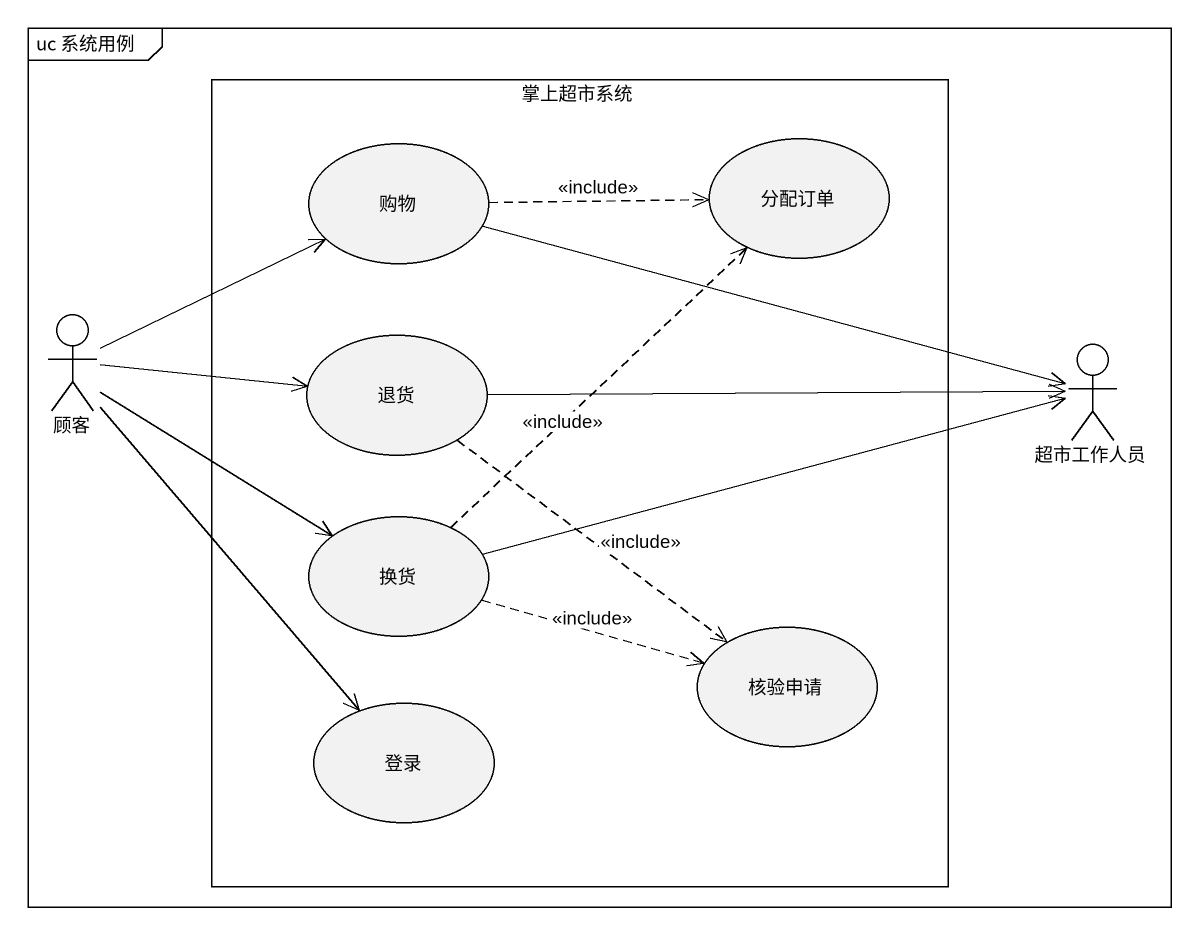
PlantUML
@startuml
mainframe uc 系统用例
rectangle 掌上超市系统 {
  usecase 购物
  usecase 分配订单
  usecase 退货
  usecase 换货
  usecase 核验申请
  usecase 登录
}
actor 顾客
actor 超市工作人员
购物 .right.> 分配订单 : <<include>>
购物 -right-> 超市工作人员
顾客 -right-> 购物
顾客 -right-> 退货
顾客 -right-> 换货
顾客 --> 登录
退货 -right-> 超市工作人员
退货 ..> 核验申请 : <<include>>
换货 .up.> 分配订单 : <<include>>
换货 -right-> 超市工作人员
换货 .right.> 核验申请 : <<include>>
@enduml
